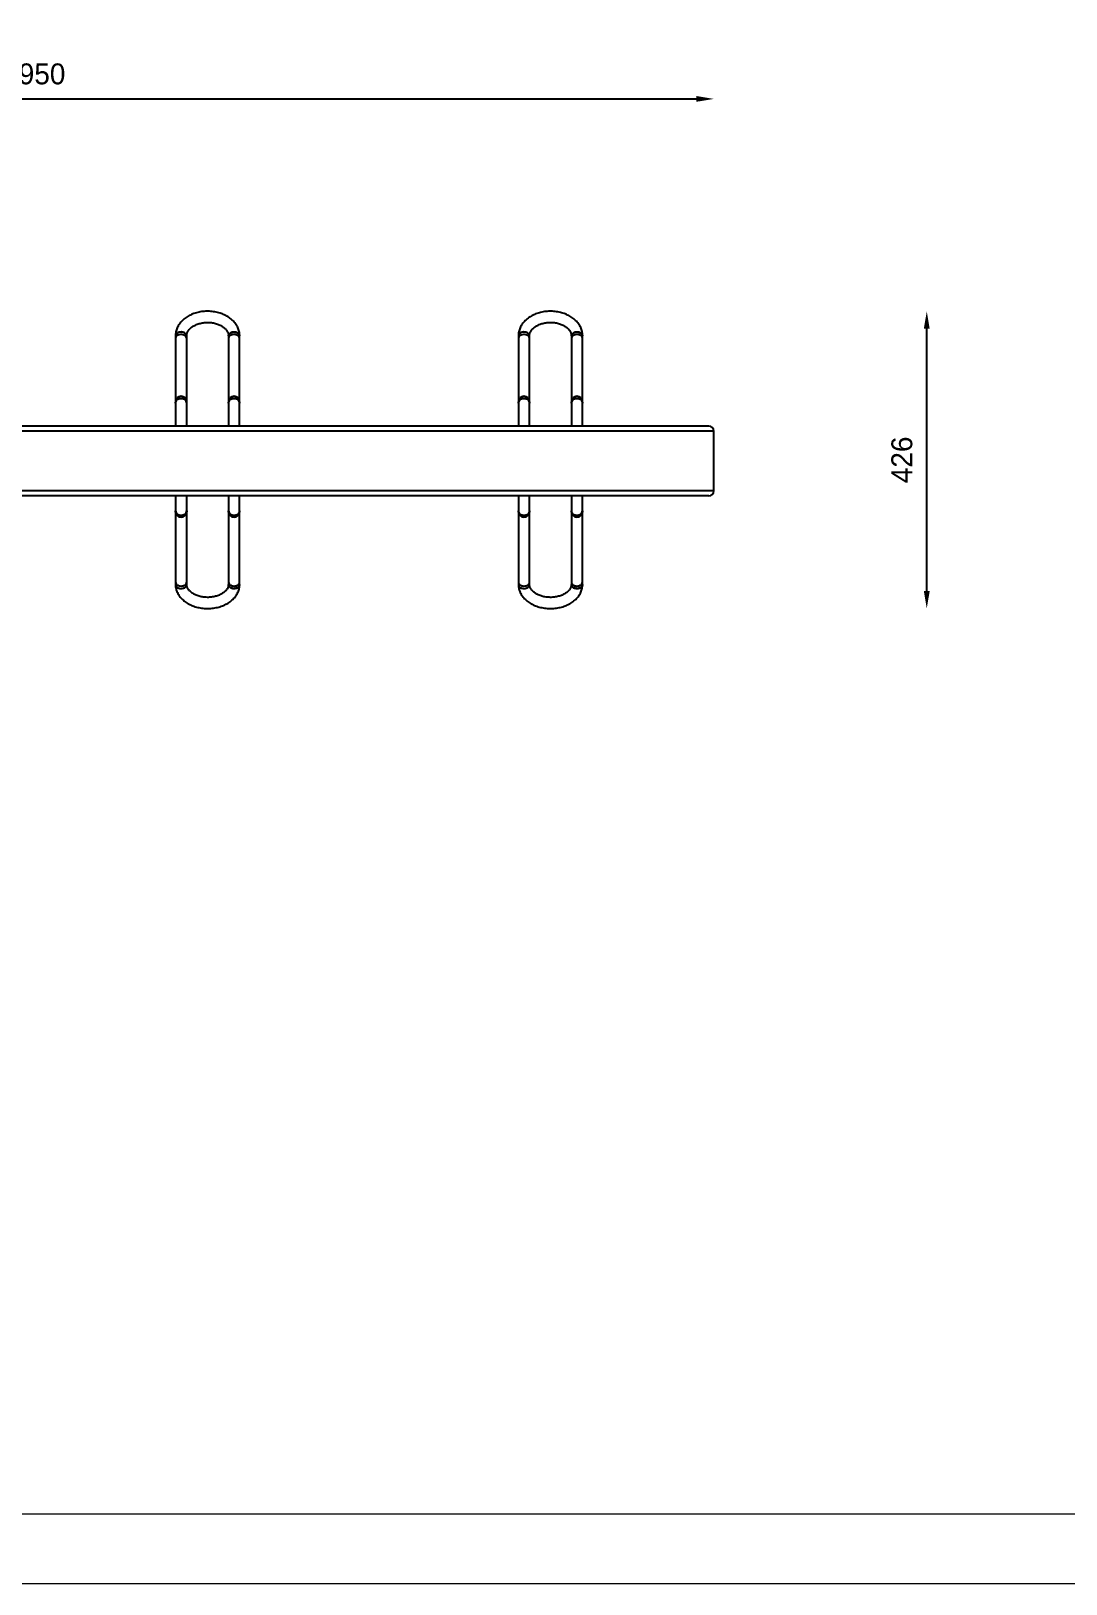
# Model space of a CAD drawing. Header units: millimetres. Extents: x 1641 to 7581, y -3677 to 523.
# Drawn here: x 3126 to 4611, y -3677 to -1450 of the extents above; entities that cross this region are included whole.
import ezdxf

# ---------------------------------------------------------------- set-up
doc = ezdxf.new("R2010")
doc.units = ezdxf.units.MM
doc.header["$PDSIZE"] = -1
doc.layers.add('tabelka', color=155, linetype='Continuous')
doc.dimstyles.new('1-1', dxfattribs={"dimtxt": 30, "dimasz": 25, "dimexe": 6.25, "dimexo": 30, "dimgap": 20.625, "dimtad": 1, "dimdec": 1, "dimtxsty": 'Standard', "dimcen": 0, "dimclrd": 2, "dimclre": 2, "dimclrt": 2, "dimadec": 0, "dimazin": 0, "dimtfac": 1, "dimtdec": 1, "dimtmove": 0, "dimatfit": 3, "dimfxl": 1, "dimarcsym": 0})

# ---------------------------------------------------------------- blocks, each defined once
blk = doc.blocks.new('*D6')
at = {"color": 2, "lineweight": -2}
blk.add_line((2181, -1547.4), (4081, -1547.4), dxfattribs=at)
at = {"color": 2}
for points in [[(2181, -1543.2), (2181, -1551.5), (2156, -1547.4)], [(4081, -1543.2), (4081, -1551.5), (4106, -1547.4)]]:
    blk.add_solid(points, dxfattribs=at)
at = {"layer": 'Defpoints', "color": 0}
for p in [(4106, -1547.4), (2156, -2066.6), (4106, -2066.6)]:
    blk.add_point(p, dxfattribs=at)
at = {"color": 2, "insert": (3131, -1511.7), "char_height": 30, "attachment_point": 5}
blk.add_mtext('1950', dxfattribs=at)
blk = doc.blocks.new('*D7')
at = {"color": 2, "lineweight": -2}
blk.add_line((4411.6, -2253.1), (4411.6, -1876.9), dxfattribs=at)
at = {"color": 2}
for points in [[(4407.4, -1876.9), (4415.8, -1876.9), (4411.6, -1851.9)], [(4407.4, -2253.1), (4415.8, -2253.1), (4411.6, -2278.1)]]:
    blk.add_solid(points, dxfattribs=at)
at = {"layer": 'Defpoints', "color": 0}
for p in [(3871.6, -1851.9), (4411.6, -1851.9), (3871.6, -2278.1)]:
    blk.add_point(p, dxfattribs=at)
at = {"color": 2, "insert": (4376, -2065), "char_height": 30, "attachment_point": 5, "rotation": 90}
blk.add_mtext('426', dxfattribs=at)

msp = doc.modelspace()

# ---------------------------------------------------------------- linework, layer by layer
for p, q in [((3333.65, -1887.16), (3333.65, -1981.81)), ((3333.65, -1887.16), (3333.65, -1890.76)), ((3349.65, -1981.81), (3349.65, -1887.16)), ((3349.65, -1890.76), (3349.65, -1887.16)), ((3409.65, -1887.16), (3409.65, -1981.81)), ((3409.65, -1887.16), (3409.65, -1890.76)), ((3425.65, -1981.81), (3425.65, -1887.16)), ((3425.65, -1890.76), (3425.65, -1887.16)), ((3825.65, -1887.16), (3825.65, -1981.81)), ((3825.65, -1887.16), (3825.65, -1890.76)), ((3841.65, -1981.81), (3841.65, -1887.16)), ((3841.65, -1890.76), (3841.65, -1887.16)), ((3901.65, -1887.16), (3901.65, -1981.81)), ((3901.65, -1887.16), (3901.65, -1890.76)), ((3917.65, -1981.81), (3917.65, -1887.16)), ((3917.65, -1890.76), (3917.65, -1887.16)), ((3333.65, -1981.81), (3333.65, -1983.45)), ((3333.65, -1981.81), (3333.65, -1984.62)), ((3349.65, -1984.62), (3349.65, -1981.81)), ((3349.65, -1983.45), (3349.65, -1981.81)), ((3409.65, -1981.81), (3409.65, -1983.45)), ((3409.65, -1981.81), (3409.65, -1984.62)), ((3425.65, -1984.62), (3425.65, -1981.81)), ((3425.65, -1983.45), (3425.65, -1981.81)), ((3825.65, -1981.81), (3825.65, -1983.45)), ((3825.65, -1981.81), (3825.65, -1984.62)), ((3841.65, -1984.62), (3841.65, -1981.81)), ((3841.65, -1983.45), (3841.65, -1981.81)), ((3901.65, -1981.81), (3901.65, -1983.45)), ((3901.65, -1981.81), (3901.65, -1984.62)), ((3917.65, -1984.62), (3917.65, -1981.81)), ((3917.65, -1983.45), (3917.65, -1981.81)), ((3333.65, -1983.45), (3333.65, -2016.64)), ((3333.65, -1983.45), (3333.65, -2016.64)), ((3333.65, -1984.62), (3333.65, -2016.64)), ((3333.65, -1984.62), (3333.65, -2016.64)), ((3333.65, -1984.62), (3333.65, -2016.64)), ((3349.65, -2016.64), (3349.65, -1983.45)), ((3349.65, -2016.64), (3349.65, -1983.45)), ((3349.65, -2016.64), (3349.65, -1984.62)), ((3349.65, -2016.64), (3349.65, -1984.62)), ((3349.65, -2016.64), (3349.65, -1984.62)), ((3409.65, -1983.45), (3409.65, -2016.64)), ((3409.65, -1983.45), (3409.65, -2016.64)), ((3409.65, -1984.62), (3409.65, -2016.64)), ((3409.65, -1984.62), (3409.65, -2016.64)), ((3409.65, -1984.62), (3409.65, -2016.64)), ((3425.65, -2016.64), (3425.65, -1983.45)), ((3425.65, -2016.64), (3425.65, -1983.45)), ((3425.65, -2016.64), (3425.65, -1984.62)), ((3425.65, -2016.64), (3425.65, -1984.62)), ((3425.65, -2016.64), (3425.65, -1984.62)), ((3825.65, -1983.45), (3825.65, -2016.64)), ((3825.65, -1983.45), (3825.65, -2016.64)), ((3825.65, -1984.62), (3825.65, -2016.64)), ((3825.65, -1984.62), (3825.65, -2016.64)), ((3825.65, -1984.62), (3825.65, -2016.64)), ((3841.65, -2016.64), (3841.65, -1983.45)), ((3841.65, -2016.64), (3841.65, -1983.45)), ((3841.65, -2016.64), (3841.65, -1984.62)), ((3841.65, -2016.64), (3841.65, -1984.62)), ((3841.65, -2016.64), (3841.65, -1984.62)), ((3901.65, -1983.45), (3901.65, -2016.64)), ((3901.65, -1983.45), (3901.65, -2016.64)), ((3901.65, -1984.62), (3901.65, -2016.64)), ((3901.65, -1984.62), (3901.65, -2016.64)), ((3901.65, -1984.62), (3901.65, -2016.64)), ((3917.65, -2016.64), (3917.65, -1983.45)), ((3917.65, -2016.64), (3917.65, -1983.45)), ((3917.65, -2016.64), (3917.65, -1984.62)), ((3917.65, -2016.64), (3917.65, -1984.62)), ((3917.65, -2016.64), (3917.65, -1984.62)), ((4105.95, -2023.84), (2155.95, -2023.84)), ((4098.75, -2016.64), (2163.15, -2016.64)), ((4105.95, -2109.44), (4105.95, -2023.84)), ((4105.95, -2109.44), (2155.95, -2109.44)), ((4098.75, -2116.64), (2163.15, -2116.64)), ((3333.65, -2116.64), (3333.65, -2137.85)), ((3333.65, -2116.64), (3333.65, -2137.68)), ((3333.65, -2116.64), (3333.65, -2137.85)), ((3333.65, -2116.64), (3333.65, -2137.68)), ((3349.65, -2137.85), (3349.65, -2116.64)), ((3349.65, -2137.68), (3349.65, -2116.64)), ((3349.65, -2137.85), (3349.65, -2116.64)), ((3349.65, -2137.68), (3349.65, -2116.64)), ((3409.65, -2116.64), (3409.65, -2137.85)), ((3409.65, -2116.64), (3409.65, -2137.68)), ((3409.65, -2116.64), (3409.65, -2137.85)), ((3409.65, -2116.64), (3409.65, -2137.68)), ((3425.65, -2137.85), (3425.65, -2116.64)), ((3425.65, -2137.68), (3425.65, -2116.64)), ((3425.65, -2137.85), (3425.65, -2116.64)), ((3425.65, -2137.68), (3425.65, -2116.64)), ((3425.65, -2139.29), (3425.65, -2137.84)), ((3825.65, -2116.64), (3825.65, -2137.85)), ((3825.65, -2116.64), (3825.65, -2137.68)), ((3825.65, -2116.64), (3825.65, -2137.85)), ((3825.65, -2116.64), (3825.65, -2137.68)), ((3841.65, -2137.85), (3841.65, -2116.64)), ((3841.65, -2137.68), (3841.65, -2116.64)), ((3841.65, -2137.85), (3841.65, -2116.64)), ((3841.65, -2137.68), (3841.65, -2116.64)), ((3901.65, -2116.64), (3901.65, -2137.85)), ((3901.65, -2116.64), (3901.65, -2137.68)), ((3901.65, -2116.64), (3901.65, -2137.85)), ((3901.65, -2116.64), (3901.65, -2137.68)), ((3917.65, -2137.85), (3917.65, -2116.64)), ((3917.65, -2137.68), (3917.65, -2116.64)), ((3917.65, -2137.85), (3917.65, -2116.64)), ((3917.65, -2137.68), (3917.65, -2116.64)), ((3333.65, -2137.85), (3333.65, -2139.32)), ((3333.65, -2137.86), (3333.65, -2139.32)), ((3333.65, -2137.88), (3333.65, -2139.32)), ((3333.65, -2139.32), (3333.65, -2240.25)), ((3333.65, -2139.32), (3333.65, -2240.25)), ((3349.65, -2137.85), (3349.65, -2139.32)), ((3349.65, -2139.29), (3349.65, -2137.85)), ((3349.65, -2240.25), (3349.65, -2139.32)), ((3349.65, -2240.25), (3349.65, -2139.32)), ((3409.65, -2137.85), (3409.65, -2139.32)), ((3409.65, -2137.85), (3409.65, -2139.32)), ((3409.65, -2137.86), (3409.65, -2139.32)), ((3409.65, -2139.32), (3409.65, -2240.25)), ((3409.65, -2139.32), (3409.65, -2240.25)), ((3425.65, -2137.85), (3425.65, -2139.32)), ((3425.65, -2139.29), (3425.65, -2137.85)), ((3425.65, -2240.25), (3425.65, -2139.32)), ((3425.65, -2240.25), (3425.65, -2139.32)), ((3825.65, -2137.85), (3825.65, -2139.32)), ((3825.65, -2137.86), (3825.65, -2139.32)), ((3825.65, -2137.88), (3825.65, -2139.32)), ((3825.65, -2139.32), (3825.65, -2240.25)), ((3825.65, -2139.32), (3825.65, -2240.25)), ((3841.65, -2137.85), (3841.65, -2139.32)), ((3841.65, -2139.29), (3841.65, -2137.85)), ((3841.65, -2240.25), (3841.65, -2139.32)), ((3841.65, -2240.25), (3841.65, -2139.32)), ((3901.65, -2137.85), (3901.65, -2139.32)), ((3901.65, -2137.86), (3901.65, -2139.32)), ((3901.65, -2137.88), (3901.65, -2139.32)), ((3901.65, -2139.32), (3901.65, -2240.25)), ((3901.65, -2139.32), (3901.65, -2240.25)), ((3917.65, -2137.85), (3917.65, -2139.32)), ((3917.65, -2139.29), (3917.65, -2137.85)), ((3917.65, -2240.25), (3917.65, -2139.32)), ((3917.65, -2240.25), (3917.65, -2139.32)), ((3333.65, -2240.25), (3333.65, -2243.73)), ((3349.65, -2243.73), (3349.65, -2240.25)), ((3409.65, -2240.25), (3409.65, -2243.73)), ((3425.65, -2243.73), (3425.65, -2240.25)), ((3825.65, -2240.25), (3825.65, -2243.73)), ((3841.65, -2243.73), (3841.65, -2240.25)), ((3901.65, -2240.25), (3901.65, -2243.73)), ((3917.65, -2243.73), (3917.65, -2240.25))]:
    msp.add_line(p, q)
at = {"flags": 128}
for points in [[(3341.65, -1881.6), (3339.93, -1881.73), (3338.29, -1882.12), (3336.8, -1882.74), (3335.55, -1883.56), (3334.58, -1884.56), (3333.94, -1885.68), (3333.66, -1886.86), (3333.65, -1887.17)], [(3349.65, -1887.16), (3349.54, -1886.26), (3349.08, -1885.11), (3348.27, -1884.04), (3347.15, -1883.13), (3345.77, -1882.4), (3344.2, -1881.89), (3342.51, -1881.64), (3340.78, -1881.64), (3339.09, -1881.89), (3337.52, -1882.4), (3336.14, -1883.13), (3335.02, -1884.04), (3334.21, -1885.11), (3333.75, -1886.26), (3333.65, -1887.16)], [(3349.65, -1887.16), (3349.54, -1886.26), (3349.08, -1885.11), (3348.27, -1884.04), (3347.15, -1883.13), (3345.77, -1882.4), (3344.2, -1881.89), (3342.51, -1881.64), (3340.78, -1881.64), (3339.09, -1881.89), (3337.52, -1882.4), (3336.14, -1883.13), (3335.02, -1884.04), (3334.21, -1885.11), (3333.75, -1886.26), (3333.65, -1887.16)], [(3349.65, -1890.76), (3349.54, -1889.86), (3349.08, -1888.7), (3348.27, -1887.64), (3347.15, -1886.72), (3345.77, -1885.99), (3344.2, -1885.49), (3342.51, -1885.23), (3340.78, -1885.23), (3339.09, -1885.49), (3337.52, -1885.99), (3336.14, -1886.72), (3335.02, -1887.64), (3334.21, -1888.7), (3333.75, -1889.86), (3333.65, -1890.76)], [(3349.65, -1887.19), (3349.63, -1886.86), (3349.35, -1885.68), (3348.71, -1884.56), (3347.74, -1883.56), (3346.49, -1882.74), (3345.01, -1882.12), (3343.37, -1881.73), (3341.65, -1881.6)], [(3409.65, -1887.19), (3409.66, -1886.86), (3409.94, -1885.68), (3410.58, -1884.56), (3411.55, -1883.56), (3412.8, -1882.74), (3414.29, -1882.12), (3415.93, -1881.73), (3417.65, -1881.6)], [(3425.65, -1887.16), (3425.54, -1886.26), (3425.08, -1885.11), (3424.27, -1884.04), (3423.15, -1883.13), (3421.77, -1882.4), (3420.2, -1881.89), (3418.51, -1881.64), (3416.78, -1881.64), (3415.09, -1881.89), (3413.52, -1882.4), (3412.14, -1883.13), (3411.02, -1884.04), (3410.21, -1885.11), (3409.75, -1886.26), (3409.65, -1887.16)], [(3425.65, -1887.16), (3425.54, -1886.26), (3425.08, -1885.11), (3424.27, -1884.04), (3423.15, -1883.13), (3421.77, -1882.4), (3420.2, -1881.89), (3418.51, -1881.64), (3416.78, -1881.64), (3415.09, -1881.89), (3413.52, -1882.4), (3412.14, -1883.13), (3411.02, -1884.04), (3410.21, -1885.11), (3409.75, -1886.26), (3409.65, -1887.16)], [(3425.65, -1890.76), (3425.54, -1889.86), (3425.08, -1888.7), (3424.27, -1887.64), (3423.15, -1886.72), (3421.77, -1885.99), (3420.2, -1885.49), (3418.51, -1885.23), (3416.78, -1885.23), (3415.09, -1885.49), (3413.52, -1885.99), (3412.14, -1886.72), (3411.02, -1887.64), (3410.21, -1888.7), (3409.75, -1889.86), (3409.65, -1890.76)], [(3417.65, -1881.6), (3419.37, -1881.73), (3421.01, -1882.12), (3422.49, -1882.74), (3423.74, -1883.56), (3424.71, -1884.56), (3425.35, -1885.68), (3425.63, -1886.86), (3425.65, -1887.15)], [(3833.65, -1881.6), (3831.93, -1881.73), (3830.29, -1882.12), (3828.8, -1882.74), (3827.55, -1883.56), (3826.58, -1884.56), (3825.94, -1885.68), (3825.66, -1886.86), (3825.65, -1887.17)], [(3841.65, -1887.16), (3841.54, -1886.26), (3841.08, -1885.11), (3840.27, -1884.04), (3839.15, -1883.13), (3837.77, -1882.4), (3836.2, -1881.89), (3834.51, -1881.64), (3832.78, -1881.64), (3831.09, -1881.89), (3829.52, -1882.4), (3828.14, -1883.13), (3827.02, -1884.04), (3826.21, -1885.11), (3825.75, -1886.26), (3825.65, -1887.16)], [(3841.65, -1887.16), (3841.54, -1886.26), (3841.08, -1885.11), (3840.27, -1884.04), (3839.15, -1883.13), (3837.77, -1882.4), (3836.2, -1881.89), (3834.51, -1881.64), (3832.78, -1881.64), (3831.09, -1881.89), (3829.52, -1882.4), (3828.14, -1883.13), (3827.02, -1884.04), (3826.21, -1885.11), (3825.75, -1886.26), (3825.65, -1887.16)], [(3841.65, -1890.76), (3841.54, -1889.86), (3841.08, -1888.7), (3840.27, -1887.64), (3839.15, -1886.72), (3837.77, -1885.99), (3836.2, -1885.49), (3834.51, -1885.23), (3832.78, -1885.23), (3831.09, -1885.49), (3829.52, -1885.99), (3828.14, -1886.72), (3827.02, -1887.64), (3826.21, -1888.7), (3825.75, -1889.86), (3825.65, -1890.76)], [(3841.65, -1887.19), (3841.63, -1886.86), (3841.35, -1885.68), (3840.71, -1884.56), (3839.74, -1883.56), (3838.49, -1882.74), (3837.01, -1882.12), (3835.37, -1881.73), (3833.65, -1881.6)], [(3901.65, -1887.19), (3901.66, -1886.86), (3901.94, -1885.68), (3902.58, -1884.56), (3903.55, -1883.56), (3904.8, -1882.74), (3906.29, -1882.12), (3907.93, -1881.73), (3909.65, -1881.6)], [(3917.65, -1887.16), (3917.54, -1886.26), (3917.08, -1885.11), (3916.27, -1884.04), (3915.15, -1883.13), (3913.77, -1882.4), (3912.2, -1881.89), (3910.51, -1881.64), (3908.78, -1881.64), (3907.09, -1881.89), (3905.52, -1882.4), (3904.14, -1883.13), (3903.02, -1884.04), (3902.21, -1885.11), (3901.75, -1886.26), (3901.65, -1887.16)], [(3917.65, -1887.16), (3917.54, -1886.26), (3917.08, -1885.11), (3916.27, -1884.04), (3915.15, -1883.13), (3913.77, -1882.4), (3912.2, -1881.89), (3910.51, -1881.64), (3908.78, -1881.64), (3907.09, -1881.89), (3905.52, -1882.4), (3904.14, -1883.13), (3903.02, -1884.04), (3902.21, -1885.11), (3901.75, -1886.26), (3901.65, -1887.16)], [(3917.65, -1890.76), (3917.54, -1889.86), (3917.08, -1888.7), (3916.27, -1887.64), (3915.15, -1886.72), (3913.77, -1885.99), (3912.2, -1885.49), (3910.51, -1885.23), (3908.78, -1885.23), (3907.09, -1885.49), (3905.52, -1885.99), (3904.14, -1886.72), (3903.02, -1887.64), (3902.21, -1888.7), (3901.75, -1889.86), (3901.65, -1890.76)], [(3909.65, -1881.6), (3911.37, -1881.73), (3913.01, -1882.12), (3914.49, -1882.74), (3915.74, -1883.56), (3916.71, -1884.56), (3917.35, -1885.68), (3917.63, -1886.86), (3917.65, -1887.15)], [(3333.65, -1983.45), (3333.66, -1983.09), (3333.94, -1981.66), (3334.58, -1980.32), (3335.55, -1979.12), (3336.8, -1978.12), (3338.29, -1977.38), (3339.93, -1976.92), (3341.65, -1976.76)], [(3349.65, -1983.45), (3349.54, -1982.37), (3349.08, -1980.97), (3348.27, -1979.69), (3347.15, -1978.59), (3345.77, -1977.72), (3344.2, -1977.11), (3342.51, -1976.8), (3340.78, -1976.8), (3339.09, -1977.11), (3337.52, -1977.72), (3336.14, -1978.59), (3335.02, -1979.69), (3334.21, -1980.97), (3333.75, -1982.37), (3333.65, -1983.45)], [(3349.65, -1983.45), (3349.54, -1982.37), (3349.08, -1980.97), (3348.27, -1979.69), (3347.15, -1978.59), (3345.77, -1977.72), (3344.2, -1977.11), (3342.51, -1976.8), (3340.78, -1976.8), (3339.09, -1977.11), (3337.52, -1977.72), (3336.14, -1978.59), (3335.02, -1979.69), (3334.21, -1980.97), (3333.75, -1982.37), (3333.65, -1983.45)], [(3349.65, -1983.45), (3349.54, -1982.37), (3349.08, -1980.97), (3348.27, -1979.69), (3347.15, -1978.59), (3345.77, -1977.72), (3344.2, -1977.11), (3342.51, -1976.8), (3340.78, -1976.8), (3339.09, -1977.11), (3337.52, -1977.72), (3336.14, -1978.59), (3335.02, -1979.69), (3334.21, -1980.97), (3333.75, -1982.37), (3333.65, -1983.45)], [(3341.65, -1976.76), (3343.37, -1976.92), (3345.01, -1977.38), (3346.49, -1978.12), (3347.74, -1979.12), (3348.71, -1980.32), (3349.35, -1981.66), (3349.63, -1983.09), (3349.65, -1983.45)], [(3409.65, -1983.45), (3409.66, -1983.09), (3409.94, -1981.66), (3410.58, -1980.32), (3411.55, -1979.12), (3412.8, -1978.12), (3414.29, -1977.38), (3415.93, -1976.92), (3417.65, -1976.76)], [(3425.65, -1983.45), (3425.54, -1982.37), (3425.08, -1980.97), (3424.27, -1979.69), (3423.15, -1978.59), (3421.77, -1977.72), (3420.2, -1977.11), (3418.51, -1976.8), (3416.78, -1976.8), (3415.09, -1977.11), (3413.52, -1977.72), (3412.14, -1978.59), (3411.02, -1979.69), (3410.21, -1980.97), (3409.75, -1982.37), (3409.65, -1983.45)], [(3425.65, -1983.45), (3425.54, -1982.37), (3425.08, -1980.97), (3424.27, -1979.69), (3423.15, -1978.59), (3421.77, -1977.72), (3420.2, -1977.11), (3418.51, -1976.8), (3416.78, -1976.8), (3415.09, -1977.11), (3413.52, -1977.72), (3412.14, -1978.59), (3411.02, -1979.69), (3410.21, -1980.97), (3409.75, -1982.37), (3409.65, -1983.45)], [(3425.65, -1983.45), (3425.54, -1982.37), (3425.08, -1980.97), (3424.27, -1979.69), (3423.15, -1978.59), (3421.77, -1977.72), (3420.2, -1977.11), (3418.51, -1976.8), (3416.78, -1976.8), (3415.09, -1977.11), (3413.52, -1977.72), (3412.14, -1978.59), (3411.02, -1979.69), (3410.21, -1980.97), (3409.75, -1982.37), (3409.65, -1983.45)], [(3417.65, -1976.76), (3419.37, -1976.92), (3421.01, -1977.38), (3422.49, -1978.12), (3423.74, -1979.12), (3424.71, -1980.32), (3425.35, -1981.66), (3425.63, -1983.09), (3425.65, -1983.45)], [(3825.65, -1983.45), (3825.66, -1983.09), (3825.94, -1981.66), (3826.58, -1980.32), (3827.55, -1979.12), (3828.8, -1978.12), (3830.29, -1977.38), (3831.93, -1976.92), (3833.65, -1976.76)], [(3841.65, -1983.45), (3841.54, -1982.37), (3841.08, -1980.97), (3840.27, -1979.69), (3839.15, -1978.59), (3837.77, -1977.72), (3836.2, -1977.11), (3834.51, -1976.8), (3832.78, -1976.8), (3831.09, -1977.11), (3829.52, -1977.72), (3828.14, -1978.59), (3827.02, -1979.69), (3826.21, -1980.97), (3825.75, -1982.37), (3825.65, -1983.45)], [(3841.65, -1983.45), (3841.54, -1982.37), (3841.08, -1980.97), (3840.27, -1979.69), (3839.15, -1978.59), (3837.77, -1977.72), (3836.2, -1977.11), (3834.51, -1976.8), (3832.78, -1976.8), (3831.09, -1977.11), (3829.52, -1977.72), (3828.14, -1978.59), (3827.02, -1979.69), (3826.21, -1980.97), (3825.75, -1982.37), (3825.65, -1983.45)], [(3841.65, -1983.45), (3841.54, -1982.37), (3841.08, -1980.97), (3840.27, -1979.69), (3839.15, -1978.59), (3837.77, -1977.72), (3836.2, -1977.11), (3834.51, -1976.8), (3832.78, -1976.8), (3831.09, -1977.11), (3829.52, -1977.72), (3828.14, -1978.59), (3827.02, -1979.69), (3826.21, -1980.97), (3825.75, -1982.37), (3825.65, -1983.45)], [(3833.65, -1976.76), (3835.37, -1976.92), (3837.01, -1977.38), (3838.49, -1978.12), (3839.74, -1979.12), (3840.71, -1980.32), (3841.35, -1981.66), (3841.63, -1983.09), (3841.65, -1983.45)], [(3901.65, -1983.45), (3901.66, -1983.09), (3901.94, -1981.66), (3902.58, -1980.32), (3903.55, -1979.12), (3904.8, -1978.12), (3906.29, -1977.38), (3907.93, -1976.92), (3909.65, -1976.76)], [(3917.65, -1983.45), (3917.54, -1982.37), (3917.08, -1980.97), (3916.27, -1979.69), (3915.15, -1978.59), (3913.77, -1977.72), (3912.2, -1977.11), (3910.51, -1976.8), (3908.78, -1976.8), (3907.09, -1977.11), (3905.52, -1977.72), (3904.14, -1978.59), (3903.02, -1979.69), (3902.21, -1980.97), (3901.75, -1982.37), (3901.65, -1983.45)], [(3917.65, -1983.45), (3917.54, -1982.37), (3917.08, -1980.97), (3916.27, -1979.69), (3915.15, -1978.59), (3913.77, -1977.72), (3912.2, -1977.11), (3910.51, -1976.8), (3908.78, -1976.8), (3907.09, -1977.11), (3905.52, -1977.72), (3904.14, -1978.59), (3903.02, -1979.69), (3902.21, -1980.97), (3901.75, -1982.37), (3901.65, -1983.45)], [(3917.65, -1983.45), (3917.54, -1982.37), (3917.08, -1980.97), (3916.27, -1979.69), (3915.15, -1978.59), (3913.77, -1977.72), (3912.2, -1977.11), (3910.51, -1976.8), (3908.78, -1976.8), (3907.09, -1977.11), (3905.52, -1977.72), (3904.14, -1978.59), (3903.02, -1979.69), (3902.21, -1980.97), (3901.75, -1982.37), (3901.65, -1983.45)], [(3909.65, -1976.76), (3911.37, -1976.92), (3913.01, -1977.38), (3914.49, -1978.12), (3915.74, -1979.12), (3916.71, -1980.32), (3917.35, -1981.66), (3917.63, -1983.09), (3917.65, -1983.45)], [(3333.65, -2137.85), (3333.66, -2138.22), (3333.94, -2139.68), (3334.58, -2141.05), (3335.55, -2142.27), (3336.8, -2143.29), (3338.29, -2144.05), (3339.93, -2144.52), (3341.65, -2144.68)], [(3333.65, -2137.85), (3333.66, -2138.22), (3333.94, -2139.68), (3334.58, -2141.05), (3335.55, -2142.27), (3336.8, -2143.29), (3338.29, -2144.05), (3339.93, -2144.52), (3341.65, -2144.68)], [(3349.65, -2137.85), (3349.54, -2138.96), (3349.08, -2140.38), (3348.27, -2141.68), (3347.15, -2142.81), (3345.77, -2143.7), (3344.2, -2144.32), (3342.51, -2144.64), (3340.78, -2144.64), (3339.09, -2144.32), (3337.52, -2143.7), (3336.14, -2142.81), (3335.02, -2141.68), (3334.21, -2140.38), (3333.75, -2138.96), (3333.65, -2137.85)], [(3333.65, -2137.85), (3333.66, -2138.22), (3333.94, -2139.68), (3334.58, -2141.05), (3335.55, -2142.27), (3336.8, -2143.29), (3338.29, -2144.05), (3339.93, -2144.52), (3341.65, -2144.68)], [(3341.65, -2144.68), (3343.37, -2144.52), (3345.01, -2144.05), (3346.49, -2143.29), (3347.74, -2142.27), (3348.71, -2141.05), (3349.35, -2139.68), (3349.63, -2138.22), (3349.65, -2137.85)], [(3341.65, -2144.68), (3343.37, -2144.52), (3345.01, -2144.05), (3346.49, -2143.29), (3347.74, -2142.27), (3348.71, -2141.05), (3349.35, -2139.68), (3349.63, -2138.22), (3349.65, -2137.85)], [(3341.65, -2144.68), (3343.37, -2144.52), (3345.01, -2144.05), (3346.49, -2143.29), (3347.74, -2142.27), (3348.71, -2141.05), (3349.35, -2139.68), (3349.63, -2138.22), (3349.65, -2137.85)], [(3409.65, -2137.85), (3409.66, -2138.22), (3409.94, -2139.68), (3410.58, -2141.05), (3411.55, -2142.27), (3412.8, -2143.29), (3414.29, -2144.05), (3415.93, -2144.52), (3417.65, -2144.68)], [(3409.65, -2137.85), (3409.66, -2138.22), (3409.94, -2139.68), (3410.58, -2141.05), (3411.55, -2142.27), (3412.8, -2143.29), (3414.29, -2144.05), (3415.93, -2144.52), (3417.65, -2144.68)], [(3425.65, -2137.85), (3425.54, -2138.96), (3425.08, -2140.38), (3424.27, -2141.68), (3423.15, -2142.81), (3421.77, -2143.7), (3420.2, -2144.32), (3418.51, -2144.64), (3416.78, -2144.64), (3415.09, -2144.32), (3413.52, -2143.7), (3412.14, -2142.81), (3411.02, -2141.68), (3410.21, -2140.38), (3409.75, -2138.96), (3409.65, -2137.85)], [(3409.65, -2137.85), (3409.66, -2138.22), (3409.94, -2139.68), (3410.58, -2141.05), (3411.55, -2142.27), (3412.8, -2143.29), (3414.29, -2144.05), (3415.93, -2144.52), (3417.65, -2144.68)], [(3417.65, -2144.68), (3419.37, -2144.52), (3421.01, -2144.05), (3422.49, -2143.29), (3423.74, -2142.27), (3424.71, -2141.05), (3425.35, -2139.68), (3425.63, -2138.22), (3425.65, -2137.85)], [(3417.65, -2144.68), (3419.37, -2144.52), (3421.01, -2144.05), (3422.49, -2143.29), (3423.74, -2142.27), (3424.71, -2141.05), (3425.35, -2139.68), (3425.63, -2138.22), (3425.65, -2137.85)], [(3417.65, -2144.68), (3419.37, -2144.52), (3421.01, -2144.05), (3422.49, -2143.29), (3423.74, -2142.27), (3424.71, -2141.05), (3425.35, -2139.68), (3425.63, -2138.22), (3425.65, -2137.85)], [(3825.65, -2137.85), (3825.66, -2138.22), (3825.94, -2139.68), (3826.58, -2141.05), (3827.55, -2142.27), (3828.8, -2143.29), (3830.29, -2144.05), (3831.93, -2144.52), (3833.65, -2144.68)], [(3825.65, -2137.85), (3825.66, -2138.22), (3825.94, -2139.68), (3826.58, -2141.05), (3827.55, -2142.27), (3828.8, -2143.29), (3830.29, -2144.05), (3831.93, -2144.52), (3833.65, -2144.68)], [(3841.65, -2137.85), (3841.54, -2138.96), (3841.08, -2140.38), (3840.27, -2141.68), (3839.15, -2142.81), (3837.77, -2143.7), (3836.2, -2144.32), (3834.51, -2144.64), (3832.78, -2144.64), (3831.09, -2144.32), (3829.52, -2143.7), (3828.14, -2142.81), (3827.02, -2141.68), (3826.21, -2140.38), (3825.75, -2138.96), (3825.65, -2137.85)], [(3825.65, -2137.85), (3825.66, -2138.22), (3825.94, -2139.68), (3826.58, -2141.05), (3827.55, -2142.27), (3828.8, -2143.29), (3830.29, -2144.05), (3831.93, -2144.52), (3833.65, -2144.68)], [(3833.65, -2144.68), (3835.37, -2144.52), (3837.01, -2144.05), (3838.49, -2143.29), (3839.74, -2142.27), (3840.71, -2141.05), (3841.35, -2139.68), (3841.63, -2138.22), (3841.65, -2137.85)], [(3833.65, -2144.68), (3835.37, -2144.52), (3837.01, -2144.05), (3838.49, -2143.29), (3839.74, -2142.27), (3840.71, -2141.05), (3841.35, -2139.68), (3841.63, -2138.22), (3841.65, -2137.85)], [(3833.65, -2144.68), (3835.37, -2144.52), (3837.01, -2144.05), (3838.49, -2143.29), (3839.74, -2142.27), (3840.71, -2141.05), (3841.35, -2139.68), (3841.63, -2138.22), (3841.65, -2137.85)], [(3901.65, -2137.85), (3901.66, -2138.22), (3901.94, -2139.68), (3902.58, -2141.05), (3903.55, -2142.27), (3904.8, -2143.29), (3906.29, -2144.05), (3907.93, -2144.52), (3909.65, -2144.68)], [(3901.65, -2137.85), (3901.66, -2138.22), (3901.94, -2139.68), (3902.58, -2141.05), (3903.55, -2142.27), (3904.8, -2143.29), (3906.29, -2144.05), (3907.93, -2144.52), (3909.65, -2144.68)], [(3917.65, -2137.85), (3917.54, -2138.96), (3917.08, -2140.38), (3916.27, -2141.68), (3915.15, -2142.81), (3913.77, -2143.7), (3912.2, -2144.32), (3910.51, -2144.64), (3908.78, -2144.64), (3907.09, -2144.32), (3905.52, -2143.7), (3904.14, -2142.81), (3903.02, -2141.68), (3902.21, -2140.38), (3901.75, -2138.96), (3901.65, -2137.85)], [(3901.65, -2137.85), (3901.66, -2138.22), (3901.94, -2139.68), (3902.58, -2141.05), (3903.55, -2142.27), (3904.8, -2143.29), (3906.29, -2144.05), (3907.93, -2144.52), (3909.65, -2144.68)], [(3909.65, -2144.68), (3911.37, -2144.52), (3913.01, -2144.05), (3914.49, -2143.29), (3915.74, -2142.27), (3916.71, -2141.05), (3917.35, -2139.68), (3917.63, -2138.22), (3917.65, -2137.85)], [(3909.65, -2144.68), (3911.37, -2144.52), (3913.01, -2144.05), (3914.49, -2143.29), (3915.74, -2142.27), (3916.71, -2141.05), (3917.35, -2139.68), (3917.63, -2138.22), (3917.65, -2137.85)], [(3909.65, -2144.68), (3911.37, -2144.52), (3913.01, -2144.05), (3914.49, -2143.29), (3915.74, -2142.27), (3916.71, -2141.05), (3917.35, -2139.68), (3917.63, -2138.22), (3917.65, -2137.85)], [(3333.65, -2240.25), (3333.66, -2240.56), (3333.94, -2241.79), (3334.58, -2242.95), (3335.55, -2243.98), (3336.8, -2244.83), (3338.29, -2245.47), (3339.93, -2245.87), (3341.65, -2246)], [(3333.65, -2240.25), (3333.66, -2240.56), (3333.94, -2241.79), (3334.58, -2242.95), (3335.55, -2243.98), (3336.8, -2244.83), (3338.29, -2245.47), (3339.93, -2245.87), (3341.65, -2246)], [(3333.65, -2240.25), (3333.66, -2240.56), (3333.94, -2241.79), (3334.58, -2242.95), (3335.55, -2243.98), (3336.8, -2244.83), (3338.29, -2245.47), (3339.93, -2245.87), (3341.65, -2246)], [(3333.65, -2243.73), (3333.75, -2244.66), (3334.21, -2245.86), (3335.02, -2246.96), (3336.14, -2247.9), (3337.52, -2248.66), (3339.09, -2249.18), (3340.78, -2249.45), (3342.51, -2249.45), (3344.2, -2249.18), (3345.77, -2248.66), (3347.15, -2247.9), (3348.27, -2246.96), (3349.08, -2245.86), (3349.54, -2244.66), (3349.65, -2243.73)], [(3333.65, -2243.73), (3333.66, -2244.04), (3333.94, -2245.27), (3334.58, -2246.42), (3335.55, -2247.45), (3336.8, -2248.31), (3338.29, -2248.95), (3339.93, -2249.34), (3341.65, -2249.48)], [(3341.65, -2246), (3343.37, -2245.87), (3345.01, -2245.47), (3346.49, -2244.83), (3347.74, -2243.98), (3348.71, -2242.95), (3349.35, -2241.79), (3349.63, -2240.56), (3349.65, -2240.25)], [(3341.65, -2246), (3343.37, -2245.87), (3345.01, -2245.47), (3346.49, -2244.83), (3347.74, -2243.98), (3348.71, -2242.95), (3349.35, -2241.79), (3349.63, -2240.56), (3349.65, -2240.25)], [(3341.65, -2246), (3343.37, -2245.87), (3345.01, -2245.47), (3346.49, -2244.83), (3347.74, -2243.98), (3348.71, -2242.95), (3349.35, -2241.79), (3349.63, -2240.56), (3349.65, -2240.25)], [(3341.65, -2249.48), (3343.37, -2249.34), (3345.01, -2248.95), (3346.49, -2248.31), (3347.74, -2247.45), (3348.71, -2246.42), (3349.35, -2245.27), (3349.63, -2244.04), (3349.65, -2243.73)], [(3409.65, -2240.25), (3409.66, -2240.56), (3409.94, -2241.79), (3410.58, -2242.95), (3411.55, -2243.98), (3412.8, -2244.83), (3414.29, -2245.47), (3415.93, -2245.87), (3417.65, -2246)], [(3409.65, -2240.25), (3409.66, -2240.56), (3409.94, -2241.79), (3410.58, -2242.95), (3411.55, -2243.98), (3412.8, -2244.83), (3414.29, -2245.47), (3415.93, -2245.87), (3417.65, -2246)], [(3409.65, -2240.25), (3409.66, -2240.56), (3409.94, -2241.79), (3410.58, -2242.95), (3411.55, -2243.98), (3412.8, -2244.83), (3414.29, -2245.47), (3415.93, -2245.87), (3417.65, -2246)], [(3425.65, -2243.73), (3425.54, -2244.66), (3425.08, -2245.86), (3424.27, -2246.96), (3423.15, -2247.9), (3421.77, -2248.66), (3420.2, -2249.18), (3418.51, -2249.45), (3416.78, -2249.45), (3415.09, -2249.18), (3413.52, -2248.66), (3412.14, -2247.9), (3411.02, -2246.96), (3410.21, -2245.86), (3409.75, -2244.66), (3409.65, -2243.73)], [(3409.65, -2243.73), (3409.66, -2244.04), (3409.94, -2245.27), (3410.58, -2246.42), (3411.55, -2247.45), (3412.8, -2248.31), (3414.29, -2248.95), (3415.93, -2249.34), (3417.65, -2249.48)], [(3417.65, -2246), (3419.37, -2245.87), (3421.01, -2245.47), (3422.49, -2244.83), (3423.74, -2243.98), (3424.71, -2242.95), (3425.35, -2241.79), (3425.63, -2240.56), (3425.65, -2240.25)], [(3417.65, -2246), (3419.37, -2245.87), (3421.01, -2245.47), (3422.49, -2244.83), (3423.74, -2243.98), (3424.71, -2242.95), (3425.35, -2241.79), (3425.63, -2240.56), (3425.65, -2240.25)], [(3417.65, -2246), (3419.37, -2245.87), (3421.01, -2245.47), (3422.49, -2244.83), (3423.74, -2243.98), (3424.71, -2242.95), (3425.35, -2241.79), (3425.63, -2240.56), (3425.65, -2240.25)], [(3417.65, -2249.48), (3419.37, -2249.34), (3421.01, -2248.95), (3422.49, -2248.31), (3423.74, -2247.45), (3424.71, -2246.42), (3425.35, -2245.27), (3425.63, -2244.04), (3425.65, -2243.73)], [(3825.65, -2240.25), (3825.66, -2240.56), (3825.94, -2241.79), (3826.58, -2242.95), (3827.55, -2243.98), (3828.8, -2244.83), (3830.29, -2245.47), (3831.93, -2245.87), (3833.65, -2246)], [(3825.65, -2240.25), (3825.66, -2240.56), (3825.94, -2241.79), (3826.58, -2242.95), (3827.55, -2243.98), (3828.8, -2244.83), (3830.29, -2245.47), (3831.93, -2245.87), (3833.65, -2246)], [(3825.65, -2240.25), (3825.66, -2240.56), (3825.94, -2241.79), (3826.58, -2242.95), (3827.55, -2243.98), (3828.8, -2244.83), (3830.29, -2245.47), (3831.93, -2245.87), (3833.65, -2246)], [(3825.65, -2243.73), (3825.75, -2244.66), (3826.21, -2245.86), (3827.02, -2246.96), (3828.14, -2247.9), (3829.52, -2248.66), (3831.09, -2249.18), (3832.78, -2249.45), (3834.51, -2249.45), (3836.2, -2249.18), (3837.77, -2248.66), (3839.15, -2247.9), (3840.27, -2246.96), (3841.08, -2245.86), (3841.54, -2244.66), (3841.65, -2243.73)], [(3825.65, -2243.73), (3825.66, -2244.04), (3825.94, -2245.27), (3826.58, -2246.42), (3827.55, -2247.45), (3828.8, -2248.31), (3830.29, -2248.95), (3831.93, -2249.34), (3833.65, -2249.48)], [(3833.65, -2246), (3835.37, -2245.87), (3837.01, -2245.47), (3838.49, -2244.83), (3839.74, -2243.98), (3840.71, -2242.95), (3841.35, -2241.79), (3841.63, -2240.56), (3841.65, -2240.25)], [(3833.65, -2246), (3835.37, -2245.87), (3837.01, -2245.47), (3838.49, -2244.83), (3839.74, -2243.98), (3840.71, -2242.95), (3841.35, -2241.79), (3841.63, -2240.56), (3841.65, -2240.25)], [(3833.65, -2246), (3835.37, -2245.87), (3837.01, -2245.47), (3838.49, -2244.83), (3839.74, -2243.98), (3840.71, -2242.95), (3841.35, -2241.79), (3841.63, -2240.56), (3841.65, -2240.25)], [(3833.65, -2249.48), (3835.37, -2249.34), (3837.01, -2248.95), (3838.49, -2248.31), (3839.74, -2247.45), (3840.71, -2246.42), (3841.35, -2245.27), (3841.63, -2244.04), (3841.65, -2243.73)], [(3901.65, -2240.25), (3901.66, -2240.56), (3901.94, -2241.79), (3902.58, -2242.95), (3903.55, -2243.98), (3904.8, -2244.83), (3906.29, -2245.47), (3907.93, -2245.87), (3909.65, -2246)], [(3901.65, -2240.25), (3901.66, -2240.56), (3901.94, -2241.79), (3902.58, -2242.95), (3903.55, -2243.98), (3904.8, -2244.83), (3906.29, -2245.47), (3907.93, -2245.87), (3909.65, -2246)], [(3901.65, -2240.25), (3901.66, -2240.56), (3901.94, -2241.79), (3902.58, -2242.95), (3903.55, -2243.98), (3904.8, -2244.83), (3906.29, -2245.47), (3907.93, -2245.87), (3909.65, -2246)], [(3917.65, -2243.73), (3917.54, -2244.66), (3917.08, -2245.86), (3916.27, -2246.96), (3915.15, -2247.9), (3913.77, -2248.66), (3912.2, -2249.18), (3910.51, -2249.45), (3908.78, -2249.45), (3907.09, -2249.18), (3905.52, -2248.66), (3904.14, -2247.9), (3903.02, -2246.96), (3902.21, -2245.86), (3901.75, -2244.66), (3901.65, -2243.73)], [(3901.65, -2243.73), (3901.66, -2244.04), (3901.94, -2245.27), (3902.58, -2246.42), (3903.55, -2247.45), (3904.8, -2248.31), (3906.29, -2248.95), (3907.93, -2249.34), (3909.65, -2249.48)], [(3909.65, -2246), (3911.37, -2245.87), (3913.01, -2245.47), (3914.49, -2244.83), (3915.74, -2243.98), (3916.71, -2242.95), (3917.35, -2241.79), (3917.63, -2240.56), (3917.65, -2240.25)], [(3909.65, -2246), (3911.37, -2245.87), (3913.01, -2245.47), (3914.49, -2244.83), (3915.74, -2243.98), (3916.71, -2242.95), (3917.35, -2241.79), (3917.63, -2240.56), (3917.65, -2240.25)], [(3909.65, -2246), (3911.37, -2245.87), (3913.01, -2245.47), (3914.49, -2244.83), (3915.74, -2243.98), (3916.71, -2242.95), (3917.35, -2241.79), (3917.63, -2240.56), (3917.65, -2240.25)], [(3909.65, -2249.48), (3911.37, -2249.34), (3913.01, -2248.95), (3914.49, -2248.31), (3915.74, -2247.45), (3916.71, -2246.42), (3917.35, -2245.27), (3917.63, -2244.04), (3917.65, -2243.73)]]:
    msp.add_lwpolyline(points, dxfattribs=at)
for centre, radius, start, end in [((3341.65, -1981.81), 8, 0, 180), ((3417.65, -1981.81), 8, 0, 180), ((3833.65, -1981.81), 8, 0, 180), ((3909.65, -1981.81), 8, 0, 180), ((4098.75, -2023.84), 7.2, 0, 90), ((4098.75, -2109.44), 7.2, 270, 0), ((3341.65, -2139.32), 8, 180, 0), ((3417.65, -2139.32), 8, 180, 0), ((3833.65, -2139.32), 8, 180, 0), ((3909.65, -2139.32), 8, 180, 0)]:
    msp.add_arc(centre, radius, start, end)
for points, knots in [([(3425.65, -1887.16), (3425.63, -1886.55), (3425.6, -1884.95), (3425.28, -1882.38), (3424.62, -1879.48), (3423.65, -1876.64), (3422.38, -1873.88), (3420.82, -1871.21), (3418.97, -1868.65), (3416.85, -1866.21), (3414.47, -1863.91), (3411.84, -1861.78), (3408.98, -1859.82), (3405.91, -1858.04), (3402.66, -1856.48), (3399.24, -1855.13), (3395.7, -1854), (3392.04, -1853.1), (3388.3, -1852.43), (3384.5, -1852.01), (3380.67, -1851.82), (3376.83, -1851.88), (3373, -1852.18), (3369.22, -1852.72), (3365.51, -1853.49), (3361.89, -1854.51), (3358.38, -1855.75), (3355.02, -1857.22), (3351.82, -1858.91), (3348.81, -1860.8), (3346.02, -1862.9), (3343.46, -1865.17), (3341.17, -1867.62), (3339.15, -1870.2), (3337.43, -1872.92), (3336.03, -1875.73), (3334.93, -1878.61), (3334.17, -1881.55), (3333.72, -1884.41), (3333.67, -1886.28), (3333.65, -1887.16)], [0, 0, 0, 0, 0.015826, 0.0411823, 0.0665455, 0.09199, 0.1175851, 0.1433833, 0.1694174, 0.1956967, 0.2222092, 0.2489249, 0.2758055, 0.3028059, 0.3298876, 0.3570177, 0.3841699, 0.4113266, 0.4384817, 0.4656351, 0.49279, 0.5199517, 0.547128, 0.5743226, 0.6015444, 0.6287969, 0.6560824, 0.683399, 0.7107357, 0.7380675, 0.7653629, 0.7925798, 0.8196673, 0.8465719, 0.8732448, 0.8996525, 0.9257825, 0.951648, 0.9772879, 1, 1, 1, 1]), ([(3349.65, -1887.16), (3349.65, -1886.91), (3349.67, -1886.01), (3349.9, -1884.48), (3350.5, -1882.59), (3351.4, -1880.75), (3352.57, -1878.97), (3354, -1877.28), (3355.69, -1875.68), (3357.61, -1874.18), (3359.76, -1872.81), (3362.12, -1871.57), (3364.66, -1870.48), (3367.37, -1869.57), (3370.21, -1868.83), (3373.15, -1868.29), (3376.17, -1867.95), (3379.22, -1867.82), (3382.28, -1867.9), (3385.31, -1868.18), (3388.28, -1868.66), (3391.14, -1869.34), (3393.88, -1870.21), (3396.47, -1871.24), (3398.86, -1872.43), (3401.05, -1873.76), (3403.02, -1875.19), (3404.74, -1876.72), (3406.21, -1878.32), (3407.42, -1879.97), (3408.37, -1881.66), (3409.07, -1883.39), (3409.52, -1885.15), (3409.64, -1886.41), (3409.65, -1887.08), (3409.65, -1887.16)], [0, 0, 0, 0, 0.0149582, 0.0518604, 0.087977, 0.1224967, 0.1555528, 0.1875718, 0.2189341, 0.2499131, 0.28069, 0.3113782, 0.3420433, 0.3727165, 0.4034202, 0.4341584, 0.4649295, 0.4957187, 0.5265126, 0.5572902, 0.5880292, 0.6187155, 0.6493354, 0.6798856, 0.7103715, 0.7408142, 0.77125, 0.8017369, 0.8323796, 0.8633386, 0.8948419, 0.9271962, 0.9607676, 0.9953788, 1, 1, 1, 1]), ([(3917.65, -1887.16), (3917.63, -1886.55), (3917.6, -1884.95), (3917.28, -1882.38), (3916.62, -1879.48), (3915.65, -1876.64), (3914.38, -1873.88), (3912.82, -1871.21), (3910.97, -1868.65), (3908.85, -1866.21), (3906.47, -1863.91), (3903.84, -1861.78), (3900.98, -1859.82), (3897.91, -1858.04), (3894.66, -1856.48), (3891.24, -1855.13), (3887.7, -1854), (3884.04, -1853.1), (3880.3, -1852.43), (3876.5, -1852.01), (3872.67, -1851.82), (3868.83, -1851.88), (3865, -1852.18), (3861.22, -1852.72), (3857.51, -1853.49), (3853.89, -1854.51), (3850.38, -1855.75), (3847.02, -1857.22), (3843.82, -1858.91), (3840.81, -1860.8), (3838.02, -1862.9), (3835.46, -1865.17), (3833.17, -1867.62), (3831.15, -1870.2), (3829.43, -1872.92), (3828.03, -1875.73), (3826.93, -1878.61), (3826.17, -1881.55), (3825.72, -1884.41), (3825.67, -1886.28), (3825.65, -1887.16)], [0, 0, 0, 0, 0.015826, 0.0411823, 0.0665455, 0.09199, 0.1175851, 0.1433833, 0.1694174, 0.1956967, 0.2222086, 0.248925, 0.2758049, 0.302806, 0.3298877, 0.3570178, 0.3841699, 0.4113259, 0.4384818, 0.4656352, 0.4927901, 0.5199518, 0.5471281, 0.5743227, 0.6015445, 0.628797, 0.6560825, 0.6833991, 0.7107358, 0.7380675, 0.765363, 0.7925798, 0.8196674, 0.8465719, 0.8732449, 0.8996526, 0.9257823, 0.951648, 0.9772879, 1, 1, 1, 1]), ([(3841.65, -1887.16), (3841.65, -1886.91), (3841.67, -1886.01), (3841.9, -1884.48), (3842.5, -1882.59), (3843.4, -1880.75), (3844.57, -1878.97), (3846, -1877.28), (3847.69, -1875.68), (3849.61, -1874.18), (3851.76, -1872.81), (3854.12, -1871.57), (3856.66, -1870.48), (3859.37, -1869.57), (3862.21, -1868.83), (3865.15, -1868.29), (3868.17, -1867.95), (3871.22, -1867.82), (3874.28, -1867.9), (3877.31, -1868.18), (3880.28, -1868.66), (3883.14, -1869.34), (3885.88, -1870.21), (3888.47, -1871.24), (3890.86, -1872.43), (3893.05, -1873.76), (3895.02, -1875.19), (3896.74, -1876.72), (3898.21, -1878.32), (3899.42, -1879.97), (3900.37, -1881.66), (3901.07, -1883.39), (3901.52, -1885.15), (3901.64, -1886.41), (3901.65, -1887.08), (3901.65, -1887.16)], [0, 0, 0, 0, 0.01495819, 0.05186041, 0.08797697, 0.12249668, 0.15555276, 0.18757177, 0.21893412, 0.24991308, 0.28068996, 0.31137825, 0.3420443, 0.37271749, 0.40342007, 0.43415947, 0.4649294, 0.49571853, 0.52651243, 0.55729004, 0.58802912, 0.61871539, 0.64933532, 0.67988548, 0.71037138, 0.74081408, 0.77124993, 0.8017368, 0.83237952, 0.86333849, 0.89484174, 0.92719636, 0.96076759, 0.99537875, 1, 1, 1, 1]), ([(3333.65, -2243.73), (3333.66, -2244.34), (3333.69, -2245.9), (3334.02, -2248.42), (3334.68, -2251.25), (3335.65, -2254.02), (3336.92, -2256.71), (3338.48, -2259.31), (3340.32, -2261.81), (3342.45, -2264.19), (3344.83, -2266.43), (3347.47, -2268.51), (3350.33, -2270.42), (3353.41, -2272.14), (3356.67, -2273.67), (3360.08, -2274.98), (3363.63, -2276.08), (3367.29, -2276.95), (3371.03, -2277.59), (3374.83, -2278), (3378.66, -2278.18), (3382.5, -2278.12), (3386.32, -2277.83), (3390.09, -2277.31), (3393.8, -2276.55), (3397.42, -2275.56), (3400.93, -2274.35), (3404.29, -2272.92), (3407.49, -2271.28), (3410.51, -2269.43), (3413.3, -2267.39), (3415.86, -2265.16), (3418.16, -2262.77), (3420.18, -2260.23), (3421.9, -2257.58), (3423.3, -2254.82), (3424.39, -2251.99), (3425.14, -2249.12), (3425.57, -2246.36), (3425.62, -2244.56), (3425.65, -2243.73)], [0, 0, 0, 0, 0.0158904, 0.0410983, 0.0663153, 0.09163, 0.1171234, 0.1428568, 0.1688671, 0.1951631, 0.2217266, 0.2485188, 0.2754887, 0.3025836, 0.3297554, 0.3569676, 0.3841875, 0.4114027, 0.4386074, 0.4658037, 0.4929976, 0.5201965, 0.5474098, 0.574644, 0.6019088, 0.6292129, 0.6565595, 0.6839486, 0.7113726, 0.7388075, 0.766216, 0.7935492, 0.8207466, 0.8477424, 0.8744752, 0.9009012, 0.9270034, 0.9527966, 0.9783269, 1, 1, 1, 1]), ([(3409.65, -2243.73), (3409.64, -2243.97), (3409.62, -2244.81), (3409.4, -2246.18), (3408.87, -2247.84), (3408.09, -2249.46), (3407.03, -2251.09), (3405.67, -2252.71), (3404.06, -2254.26), (3402.2, -2255.71), (3400.11, -2257.06), (3397.81, -2258.28), (3395.32, -2259.36), (3392.65, -2260.29), (3389.84, -2261.04), (3386.92, -2261.61), (3383.91, -2261.99), (3380.86, -2262.17), (3377.79, -2262.15), (3374.74, -2261.92), (3371.75, -2261.51), (3368.85, -2260.9), (3366.07, -2260.11), (3363.44, -2259.15), (3361, -2258.04), (3358.75, -2256.8), (3356.73, -2255.45), (3354.96, -2254.01), (3353.43, -2252.51), (3352.17, -2250.96), (3351.15, -2249.38), (3350.39, -2247.77), (3349.89, -2246.14), (3349.67, -2244.8), (3349.65, -2243.99), (3349.65, -2243.73)], [0, 0, 0, 0, 0.0149506, 0.0527092, 0.0853591, 0.1165052, 0.1495718, 0.1814673, 0.2126228, 0.2433708, 0.2739194, 0.3043979, 0.3348682, 0.3653677, 0.3959188, 0.426525, 0.4571794, 0.4878657, 0.5185664, 0.5492577, 0.5799124, 0.6105097, 0.6410318, 0.6714679, 0.7018142, 0.7320828, 0.7623061, 0.7925299, 0.822838, 0.853376, 0.8843668, 0.9161308, 0.9491036, 0.9837804, 1, 1, 1, 1]), ([(3825.65, -2243.73), (3825.66, -2244.34), (3825.69, -2245.9), (3826.02, -2248.42), (3826.68, -2251.25), (3827.65, -2254.02), (3828.92, -2256.71), (3830.48, -2259.31), (3832.32, -2261.81), (3834.45, -2264.19), (3836.83, -2266.43), (3839.47, -2268.51), (3842.33, -2270.42), (3845.41, -2272.14), (3848.67, -2273.67), (3852.08, -2274.98), (3855.63, -2276.08), (3859.29, -2276.95), (3863.03, -2277.59), (3866.83, -2278), (3870.66, -2278.18), (3874.5, -2278.12), (3878.32, -2277.83), (3882.09, -2277.31), (3885.8, -2276.55), (3889.42, -2275.56), (3892.93, -2274.35), (3896.29, -2272.92), (3899.49, -2271.28), (3902.51, -2269.43), (3905.3, -2267.39), (3907.86, -2265.16), (3910.16, -2262.77), (3912.18, -2260.23), (3913.9, -2257.58), (3915.3, -2254.82), (3916.39, -2251.99), (3917.14, -2249.12), (3917.57, -2246.36), (3917.62, -2244.56), (3917.65, -2243.73)], [0, 0, 0, 0, 0.0158904, 0.0410982, 0.0663152, 0.0916299, 0.1171233, 0.1428567, 0.1688675, 0.1951635, 0.2217264, 0.2485186, 0.2754885, 0.3025834, 0.3297553, 0.3569675, 0.3841882, 0.4114026, 0.4386073, 0.4658044, 0.4929975, 0.5201964, 0.5474097, 0.5746438, 0.6019086, 0.6292127, 0.6565594, 0.6839485, 0.7113725, 0.7388074, 0.7662159, 0.7935491, 0.8207465, 0.8477423, 0.8744755, 0.9009012, 0.9270034, 0.9527966, 0.9783269, 1, 1, 1, 1]), ([(3901.65, -2243.73), (3901.64, -2243.97), (3901.62, -2244.81), (3901.4, -2246.18), (3900.87, -2247.84), (3900.09, -2249.46), (3899.03, -2251.09), (3897.67, -2252.71), (3896.06, -2254.26), (3894.2, -2255.71), (3892.11, -2257.06), (3889.81, -2258.28), (3887.32, -2259.36), (3884.65, -2260.29), (3881.84, -2261.04), (3878.92, -2261.61), (3875.91, -2261.99), (3872.86, -2262.17), (3869.79, -2262.15), (3866.74, -2261.92), (3863.75, -2261.51), (3860.85, -2260.9), (3858.07, -2260.11), (3855.44, -2259.15), (3853, -2258.04), (3850.75, -2256.8), (3848.73, -2255.45), (3846.96, -2254.01), (3845.43, -2252.51), (3844.17, -2250.96), (3843.15, -2249.38), (3842.39, -2247.77), (3841.89, -2246.14), (3841.67, -2244.8), (3841.65, -2243.99), (3841.65, -2243.73)], [0, 0, 0, 0, 0.0149506, 0.0527093, 0.0853591, 0.1165049, 0.1495715, 0.181467, 0.2126231, 0.2433704, 0.2739198, 0.3043982, 0.3348686, 0.3653681, 0.3959191, 0.4265253, 0.4571798, 0.487866, 0.5185655, 0.549258, 0.5799127, 0.61051, 0.641032, 0.6714681, 0.7018145, 0.732083, 0.7623063, 0.7925301, 0.8228376, 0.853376, 0.8843668, 0.9161309, 0.9491036, 0.9837804, 1, 1, 1, 1])]:
    msp.add_open_spline(points, degree=3, knots=knots)
at = {"layer": 'tabelka', "lineweight": 5}
for points in [[(1641.33, 523.01), (7581.33, 523.01), (7581.33, -3676.99), (1641.33, -3676.99)], [(1741.33, 423.01), (7481.33, 423.01), (7481.33, -3576.99), (1741.33, -3576.99)]]:
    msp.add_lwpolyline(points, close=True, dxfattribs=at)

# ---------------------------------------------------------------- dimensions: what is measured, and where the dimension line sits
dim = msp.add_linear_dim(base=(4105.95, -1547.37), p1=(2155.95, -2066.64), p2=(4105.95, -2066.64), dimstyle='1-1', override={"dimse1": 1, "dimse2": 1})
dim.commit()
dim.dimension.update_dxf_attribs({"geometry": '*D6', "text_midpoint": (3130.95, -1511.75)})
dim = msp.add_linear_dim(base=(4411.6, -1851.85), p1=(3871.65, -2278.15), p2=(3871.65, -1851.85), angle=90, text='426', dimstyle='1-1', override={"dimse1": 1, "dimse2": 1})
dim.commit()
dim.dimension.update_dxf_attribs({"geometry": '*D7', "text_midpoint": (4375.98, -2065)})

doc.saveas('drawing.dxf')
